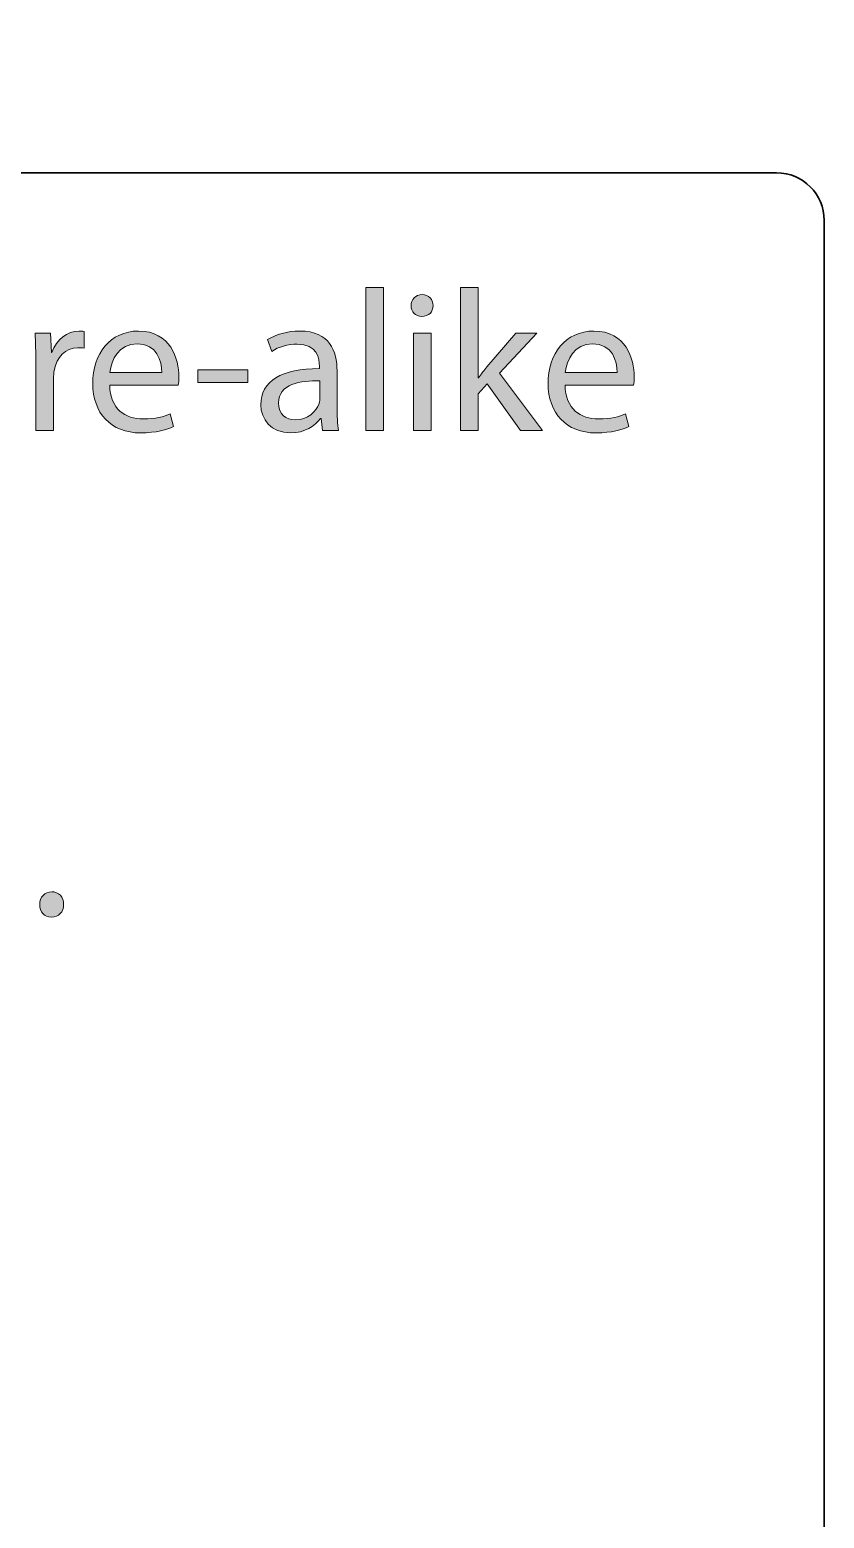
# Model space of a CAD drawing. Header units: inches. Extents: x 51 to 229, y 44 to 173.
# Drawn here: x 121.91 to 138.58, y 108.24 to 139.47 of the extents above; entities that cross this region are included whole.
import ezdxf

# ---------------------------------------------------------------- set-up
doc = ezdxf.new("R2010")
doc.units = ezdxf.units.IN
doc.header["$MEASUREMENT"] = 0
doc.layers.add('Artwork', color=7, linetype='Continuous')

# ---------------------------------------------------------------- blocks, each defined once
blk = doc.blocks.new('block 7')
at = {"layer": 'Artwork', "true_color": 0xed1c24}
h = blk.add_hatch(color=240, dxfattribs=at)
h.dxf.hatch_style = 2
h.paths.add_polyline_path([(128.961, 134.061), (129.334, 134.061), (129.334, 131.057), (128.961, 131.057)])
h = blk.add_hatch(color=240, dxfattribs=at)
h.dxf.hatch_style = 2
edge = h.paths.add_edge_path()
edge.add_spline(control_points=[(131.319, 132.165), (131.319, 132.165), (131.328, 132.165), (131.328, 132.165), (131.379, 132.237), (131.446, 132.326), (131.505, 132.398), (131.505, 132.398), (132.11, 133.105), (132.11, 133.105), (132.11, 133.105), (132.555, 133.105), (132.555, 133.105), (132.555, 133.105), (131.768, 132.263), (131.768, 132.263), (131.768, 132.263), (132.669, 131.057), (132.669, 131.057), (132.669, 131.057), (132.212, 131.057), (132.212, 131.057), (132.212, 131.057), (131.51, 132.038), (131.51, 132.038), (131.51, 132.038), (131.319, 131.827), (131.319, 131.827), (131.319, 131.827), (131.319, 131.057), (131.319, 131.057), (131.319, 131.057), (130.951, 131.057), (130.951, 131.057), (130.951, 131.057), (130.951, 134.061), (130.951, 134.061), (130.951, 134.061), (131.319, 134.061), (131.319, 134.061), (131.319, 134.061), (131.319, 132.165), (131.319, 132.165)], knot_values=[0, 0, 0, 0, 1, 1, 1, 2, 2, 2, 3, 3, 3, 4, 4, 4, 5, 5, 5, 6, 6, 6, 7, 7, 7, 8, 8, 8, 9, 9, 9, 10, 10, 10, 11, 11, 11, 12, 12, 12, 13, 13, 13, 14, 14, 14, 14], degree=3, periodic=1)
h = blk.add_hatch(color=240, dxfattribs=at)
h.dxf.hatch_style = 2
edge = h.paths.add_edge_path()
edge.add_spline(control_points=[(130.375, 133.68), (130.375, 133.553), (130.286, 133.452), (130.138, 133.452), (130.003, 133.452), (129.914, 133.553), (129.914, 133.68), (129.914, 133.807), (130.007, 133.913), (130.147, 133.913), (130.282, 133.913), (130.375, 133.811), (130.375, 133.68)], knot_values=[0, 0, 0, 0, 1, 1, 1, 2, 2, 2, 3, 3, 3, 4, 4, 4, 4], degree=3, periodic=1)
h.paths.add_polyline_path([(129.961, 131.057), (129.961, 133.105), (130.333, 133.105), (130.333, 131.057)])
h = blk.add_hatch(color=240, dxfattribs=at)
h.dxf.hatch_style = 2
edge = h.paths.add_edge_path()
edge.add_spline(control_points=[(122.04, 132.466), (122.04, 132.707), (122.036, 132.914), (122.023, 133.105), (122.023, 133.105), (122.349, 133.105), (122.349, 133.105), (122.349, 133.105), (122.366, 132.699), (122.366, 132.699), (122.366, 132.699), (122.379, 132.699), (122.379, 132.699), (122.472, 132.974), (122.7, 133.147), (122.95, 133.147), (122.988, 133.147), (123.017, 133.143), (123.051, 133.139), (123.051, 133.139), (123.051, 132.787), (123.051, 132.787), (123.013, 132.796), (122.975, 132.796), (122.924, 132.796), (122.662, 132.796), (122.476, 132.601), (122.425, 132.322), (122.417, 132.271), (122.413, 132.208), (122.413, 132.149), (122.413, 132.149), (122.413, 131.057), (122.413, 131.057), (122.413, 131.057), (122.04, 131.057), (122.04, 131.057), (122.04, 131.057), (122.04, 132.466), (122.04, 132.466)], knot_values=[0, 0, 0, 0, 1, 1, 1, 2, 2, 2, 3, 3, 3, 4, 4, 4, 5, 5, 5, 6, 6, 6, 7, 7, 7, 8, 8, 8, 9, 9, 9, 10, 10, 10, 11, 11, 11, 12, 12, 12, 13, 13, 13, 13], degree=3, periodic=1)
h = blk.add_hatch(color=240, dxfattribs=at)
h.dxf.hatch_style = 2
edge = h.paths.add_edge_path()
edge.add_spline(control_points=[(123.59, 132.013), (123.598, 131.51), (123.915, 131.302), (124.292, 131.302), (124.558, 131.302), (124.723, 131.349), (124.859, 131.408), (124.859, 131.408), (124.926, 131.142), (124.926, 131.142), (124.795, 131.082), (124.567, 131.01), (124.241, 131.01), (123.611, 131.01), (123.234, 131.429), (123.234, 132.047), (123.234, 132.665), (123.598, 133.147), (124.194, 133.147), (124.867, 133.147), (125.041, 132.563), (125.041, 132.187), (125.041, 132.11), (125.036, 132.056), (125.028, 132.013), (125.028, 132.013), (123.59, 132.013), (123.59, 132.013)], knot_values=[0, 0, 0, 0, 1, 1, 1, 2, 2, 2, 3, 3, 3, 4, 4, 4, 5, 5, 5, 6, 6, 6, 7, 7, 7, 8, 8, 8, 9, 9, 9, 9], degree=3, periodic=1)
edge = h.paths.add_edge_path()
edge.add_spline(control_points=[(124.681, 132.28), (124.685, 132.512), (124.584, 132.88), (124.165, 132.88), (123.784, 132.88), (123.623, 132.538), (123.594, 132.28), (123.594, 132.28), (124.681, 132.28), (124.681, 132.28)], knot_values=[0, 0, 0, 0, 1, 1, 1, 2, 2, 2, 3, 3, 3, 3], degree=3, periodic=1)
h = blk.add_hatch(color=240, dxfattribs=at)
h.dxf.hatch_style = 2
edge = h.paths.add_edge_path()
edge.add_spline(control_points=[(128.36, 131.548), (128.36, 131.37), (128.368, 131.197), (128.389, 131.057), (128.389, 131.057), (128.055, 131.057), (128.055, 131.057), (128.055, 131.057), (128.025, 131.315), (128.025, 131.315), (128.025, 131.315), (128.013, 131.315), (128.013, 131.315), (127.898, 131.154), (127.679, 131.01), (127.387, 131.01), (126.972, 131.01), (126.76, 131.302), (126.76, 131.599), (126.76, 132.094), (127.2, 132.364), (127.991, 132.36), (127.991, 132.36), (127.991, 132.402), (127.991, 132.402), (127.991, 132.567), (127.945, 132.876), (127.526, 132.872), (127.332, 132.872), (127.133, 132.817), (126.989, 132.72), (126.989, 132.72), (126.904, 132.969), (126.904, 132.969), (127.073, 133.075), (127.323, 133.147), (127.581, 133.147), (128.207, 133.147), (128.36, 132.72), (128.36, 132.314), (128.36, 132.314), (128.36, 131.548), (128.36, 131.548)], knot_values=[0, 0, 0, 0, 1, 1, 1, 2, 2, 2, 3, 3, 3, 4, 4, 4, 5, 5, 5, 6, 6, 6, 7, 7, 7, 8, 8, 8, 9, 9, 9, 10, 10, 10, 11, 11, 11, 12, 12, 12, 13, 13, 13, 14, 14, 14, 14], degree=3, periodic=1)
edge = h.paths.add_edge_path()
edge.add_spline(control_points=[(128, 132.102), (127.594, 132.11), (127.133, 132.038), (127.133, 131.641), (127.133, 131.395), (127.294, 131.285), (127.48, 131.285), (127.75, 131.285), (127.924, 131.455), (127.983, 131.628), (127.996, 131.671), (128, 131.713), (128, 131.747), (128, 131.747), (128, 132.102), (128, 132.102)], knot_values=[0, 0, 0, 0, 1, 1, 1, 2, 2, 2, 3, 3, 3, 4, 4, 4, 5, 5, 5, 5], degree=3, periodic=1)
h = blk.add_hatch(color=240, dxfattribs=at)
h.dxf.hatch_style = 2
edge = h.paths.add_edge_path()
edge.add_spline(control_points=[(133.144, 132.013), (133.152, 131.51), (133.47, 131.302), (133.846, 131.302), (134.113, 131.302), (134.278, 131.349), (134.413, 131.408), (134.413, 131.408), (134.481, 131.142), (134.481, 131.142), (134.35, 131.082), (134.121, 131.01), (133.795, 131.01), (133.165, 131.01), (132.788, 131.429), (132.788, 132.047), (132.788, 132.665), (133.152, 133.147), (133.749, 133.147), (134.422, 133.147), (134.595, 132.563), (134.595, 132.187), (134.595, 132.11), (134.591, 132.056), (134.582, 132.013), (134.582, 132.013), (133.144, 132.013), (133.144, 132.013)], knot_values=[0, 0, 0, 0, 1, 1, 1, 2, 2, 2, 3, 3, 3, 4, 4, 4, 5, 5, 5, 6, 6, 6, 7, 7, 7, 8, 8, 8, 9, 9, 9, 9], degree=3, periodic=1)
edge = h.paths.add_edge_path()
edge.add_spline(control_points=[(134.236, 132.28), (134.24, 132.512), (134.138, 132.88), (133.719, 132.88), (133.339, 132.88), (133.178, 132.538), (133.148, 132.28), (133.148, 132.28), (134.236, 132.28), (134.236, 132.28)], knot_values=[0, 0, 0, 0, 1, 1, 1, 2, 2, 2, 3, 3, 3, 3], degree=3, periodic=1)
h = blk.add_hatch(color=240, dxfattribs=at)
h.dxf.hatch_style = 2
h.paths.add_polyline_path([(126.485, 132.335), (126.485, 132.064), (125.44, 132.064), (125.44, 132.335)])
h = blk.add_hatch(color=240, dxfattribs=at)
h.dxf.hatch_style = 2
edge = h.paths.add_edge_path()
edge.add_spline(control_points=[(122.121, 121.117), (122.121, 121.269), (122.226, 121.384), (122.375, 121.384), (122.523, 121.384), (122.624, 121.274), (122.624, 121.117), (122.624, 120.965), (122.523, 120.851), (122.366, 120.851), (122.222, 120.851), (122.121, 120.965), (122.121, 121.117)], knot_values=[0, 0, 0, 0, 1, 1, 1, 2, 2, 2, 3, 3, 3, 4, 4, 4, 4], degree=3, periodic=1)
at = {"layer": 'Artwork', "lineweight": 0}
for points in [[(128.961, 134.061), (129.334, 134.061), (129.334, 131.057), (128.961, 131.057), (128.961, 134.061)], [(129.961, 131.057), (129.961, 133.105), (130.333, 133.105), (130.333, 131.057), (129.961, 131.057)], [(126.485, 132.335), (126.485, 132.064), (125.44, 132.064), (125.44, 132.335), (126.485, 132.335)]]:
    blk.add_lwpolyline(points, dxfattribs=at)
for points, knots in [([(131.319, 132.165), (131.319, 132.165), (131.328, 132.165), (131.328, 132.165), (131.379, 132.237), (131.446, 132.326), (131.505, 132.398), (131.505, 132.398), (132.11, 133.105), (132.11, 133.105), (132.11, 133.105), (132.555, 133.105), (132.555, 133.105), (132.555, 133.105), (131.768, 132.263), (131.768, 132.263), (131.768, 132.263), (132.669, 131.057), (132.669, 131.057), (132.669, 131.057), (132.212, 131.057), (132.212, 131.057), (132.212, 131.057), (131.51, 132.038), (131.51, 132.038), (131.51, 132.038), (131.319, 131.827), (131.319, 131.827), (131.319, 131.827), (131.319, 131.057), (131.319, 131.057), (131.319, 131.057), (130.951, 131.057), (130.951, 131.057), (130.951, 131.057), (130.951, 134.061), (130.951, 134.061), (130.951, 134.061), (131.319, 134.061), (131.319, 134.061), (131.319, 134.061), (131.319, 132.165), (131.319, 132.165)], [0, 0, 0, 0, 1, 1, 1, 2, 2, 2, 3, 3, 3, 4, 4, 4, 5, 5, 5, 6, 6, 6, 7, 7, 7, 8, 8, 8, 9, 9, 9, 10, 10, 10, 11, 11, 11, 12, 12, 12, 13, 13, 13, 14, 14, 14, 14]), ([(130.375, 133.68), (130.375, 133.553), (130.286, 133.452), (130.138, 133.452), (130.003, 133.452), (129.914, 133.553), (129.914, 133.68), (129.914, 133.807), (130.007, 133.913), (130.147, 133.913), (130.282, 133.913), (130.375, 133.811), (130.375, 133.68)], [0, 0, 0, 0, 1, 1, 1, 2, 2, 2, 3, 3, 3, 4, 4, 4, 4]), ([(122.04, 132.466), (122.04, 132.707), (122.036, 132.914), (122.023, 133.105), (122.023, 133.105), (122.349, 133.105), (122.349, 133.105), (122.349, 133.105), (122.366, 132.699), (122.366, 132.699), (122.366, 132.699), (122.379, 132.699), (122.379, 132.699), (122.472, 132.974), (122.7, 133.147), (122.95, 133.147), (122.988, 133.147), (123.017, 133.143), (123.051, 133.139), (123.051, 133.139), (123.051, 132.787), (123.051, 132.787), (123.013, 132.796), (122.975, 132.796), (122.924, 132.796), (122.662, 132.796), (122.476, 132.601), (122.425, 132.322), (122.417, 132.271), (122.413, 132.208), (122.413, 132.149), (122.413, 132.149), (122.413, 131.057), (122.413, 131.057), (122.413, 131.057), (122.04, 131.057), (122.04, 131.057), (122.04, 131.057), (122.04, 132.466), (122.04, 132.466)], [0, 0, 0, 0, 1, 1, 1, 2, 2, 2, 3, 3, 3, 4, 4, 4, 5, 5, 5, 6, 6, 6, 7, 7, 7, 8, 8, 8, 9, 9, 9, 10, 10, 10, 11, 11, 11, 12, 12, 12, 13, 13, 13, 13]), ([(123.59, 132.013), (123.598, 131.51), (123.915, 131.302), (124.292, 131.302), (124.558, 131.302), (124.723, 131.349), (124.859, 131.408), (124.859, 131.408), (124.926, 131.142), (124.926, 131.142), (124.795, 131.082), (124.567, 131.01), (124.241, 131.01), (123.611, 131.01), (123.234, 131.429), (123.234, 132.047), (123.234, 132.665), (123.598, 133.147), (124.194, 133.147), (124.867, 133.147), (125.041, 132.563), (125.041, 132.187), (125.041, 132.11), (125.036, 132.056), (125.028, 132.013), (125.028, 132.013), (123.59, 132.013), (123.59, 132.013)], [0, 0, 0, 0, 1, 1, 1, 2, 2, 2, 3, 3, 3, 4, 4, 4, 5, 5, 5, 6, 6, 6, 7, 7, 7, 8, 8, 8, 9, 9, 9, 9]), ([(128.36, 131.548), (128.36, 131.37), (128.368, 131.197), (128.389, 131.057), (128.389, 131.057), (128.055, 131.057), (128.055, 131.057), (128.055, 131.057), (128.025, 131.315), (128.025, 131.315), (128.025, 131.315), (128.013, 131.315), (128.013, 131.315), (127.898, 131.154), (127.679, 131.01), (127.387, 131.01), (126.972, 131.01), (126.76, 131.302), (126.76, 131.599), (126.76, 132.094), (127.2, 132.364), (127.991, 132.36), (127.991, 132.36), (127.991, 132.402), (127.991, 132.402), (127.991, 132.567), (127.945, 132.876), (127.526, 132.872), (127.332, 132.872), (127.133, 132.817), (126.989, 132.72), (126.989, 132.72), (126.904, 132.969), (126.904, 132.969), (127.073, 133.075), (127.323, 133.147), (127.581, 133.147), (128.207, 133.147), (128.36, 132.72), (128.36, 132.314), (128.36, 132.314), (128.36, 131.548), (128.36, 131.548)], [0, 0, 0, 0, 1, 1, 1, 2, 2, 2, 3, 3, 3, 4, 4, 4, 5, 5, 5, 6, 6, 6, 7, 7, 7, 8, 8, 8, 9, 9, 9, 10, 10, 10, 11, 11, 11, 12, 12, 12, 13, 13, 13, 14, 14, 14, 14]), ([(133.144, 132.013), (133.152, 131.51), (133.47, 131.302), (133.846, 131.302), (134.113, 131.302), (134.278, 131.349), (134.413, 131.408), (134.413, 131.408), (134.481, 131.142), (134.481, 131.142), (134.35, 131.082), (134.121, 131.01), (133.795, 131.01), (133.165, 131.01), (132.788, 131.429), (132.788, 132.047), (132.788, 132.665), (133.152, 133.147), (133.749, 133.147), (134.422, 133.147), (134.595, 132.563), (134.595, 132.187), (134.595, 132.11), (134.591, 132.056), (134.582, 132.013), (134.582, 132.013), (133.144, 132.013), (133.144, 132.013)], [0, 0, 0, 0, 1, 1, 1, 2, 2, 2, 3, 3, 3, 4, 4, 4, 5, 5, 5, 6, 6, 6, 7, 7, 7, 8, 8, 8, 9, 9, 9, 9]), ([(124.681, 132.28), (124.685, 132.512), (124.584, 132.88), (124.165, 132.88), (123.784, 132.88), (123.623, 132.538), (123.594, 132.28), (123.594, 132.28), (124.681, 132.28), (124.681, 132.28)], [0, 0, 0, 0, 1, 1, 1, 2, 2, 2, 3, 3, 3, 3]), ([(134.236, 132.28), (134.24, 132.512), (134.138, 132.88), (133.719, 132.88), (133.339, 132.88), (133.178, 132.538), (133.148, 132.28), (133.148, 132.28), (134.236, 132.28), (134.236, 132.28)], [0, 0, 0, 0, 1, 1, 1, 2, 2, 2, 3, 3, 3, 3]), ([(128, 132.102), (127.594, 132.11), (127.133, 132.038), (127.133, 131.641), (127.133, 131.395), (127.294, 131.285), (127.48, 131.285), (127.75, 131.285), (127.924, 131.455), (127.983, 131.628), (127.996, 131.671), (128, 131.713), (128, 131.747), (128, 131.747), (128, 132.102), (128, 132.102)], [0, 0, 0, 0, 1, 1, 1, 2, 2, 2, 3, 3, 3, 4, 4, 4, 5, 5, 5, 5]), ([(122.121, 121.117), (122.121, 121.269), (122.226, 121.384), (122.375, 121.384), (122.523, 121.384), (122.624, 121.274), (122.624, 121.117), (122.624, 120.965), (122.523, 120.851), (122.366, 120.851), (122.222, 120.851), (122.121, 120.965), (122.121, 121.117)], [0, 0, 0, 0, 1, 1, 1, 2, 2, 2, 3, 3, 3, 4, 4, 4, 4])]:
    blk.add_open_spline(points, degree=3, knots=knots, dxfattribs=at)

msp = doc.modelspace()

# ---------------------------------------------------------------- linework, layer by layer
at = {"layer": 'Artwork', "color": 179, "lineweight": 35, "true_color": 0x231f20}
msp.add_open_spline([(138.582, 80.967), (138.582, 80.415), (138.134, 79.968), (137.582, 79.968), (137.582, 79.968), (118.332, 79.968), (118.332, 79.968), (118.332, 79.968), (118.332, 77.968), (118.332, 77.968), (118.332, 77.416), (117.884, 76.968), (117.332, 76.968), (117.332, 76.968), (107.332, 76.968), (107.332, 76.968), (106.78, 76.968), (106.332, 77.416), (106.332, 77.968), (106.332, 77.968), (106.332, 79.968), (106.332, 79.968), (106.332, 79.968), (82.833, 79.968), (82.833, 79.968), (82.833, 79.968), (82.833, 77.968), (82.833, 77.968), (82.833, 77.416), (82.385, 76.968), (81.833, 76.968), (81.833, 76.968), (71.833, 76.968), (71.833, 76.968), (71.281, 76.968), (70.833, 77.416), (70.833, 77.968), (70.833, 77.968), (70.833, 79.968), (70.833, 79.968), (70.833, 79.968), (51.583, 79.968), (51.583, 79.968), (51.03, 79.968), (50.583, 80.415), (50.583, 80.967), (50.583, 80.967), (50.583, 135.467), (50.583, 135.467), (50.583, 136.019), (51.03, 136.467), (51.583, 136.467), (51.583, 136.467), (70.833, 136.467), (70.833, 136.467), (70.833, 136.467), (70.833, 138.467), (70.833, 138.467), (70.833, 139.019), (71.281, 139.467), (71.833, 139.467), (71.833, 139.467), (81.833, 139.467), (81.833, 139.467), (82.385, 139.467), (82.833, 139.019), (82.833, 138.467), (82.833, 138.467), (82.833, 136.467), (82.833, 136.467), (82.833, 136.467), (106.332, 136.467), (106.332, 136.467), (106.332, 136.467), (106.332, 138.467), (106.332, 138.467), (106.332, 139.019), (106.78, 139.467), (107.332, 139.467), (107.332, 139.467), (117.332, 139.467), (117.332, 139.467), (117.884, 139.467), (118.332, 139.019), (118.332, 138.467), (118.332, 138.467), (118.332, 136.467), (118.332, 136.467), (118.332, 136.467), (137.582, 136.467), (137.582, 136.467), (138.134, 136.467), (138.582, 136.019), (138.582, 135.467), (138.582, 135.467), (138.582, 80.967), (138.582, 80.967)], degree=3, knots=[0, 0, 0, 0, 1, 1, 1, 2, 2, 2, 3, 3, 3, 4, 4, 4, 5, 5, 5, 6, 6, 6, 7, 7, 7, 8, 8, 8, 9, 9, 9, 10, 10, 10, 11, 11, 11, 12, 12, 12, 13, 13, 13, 14, 14, 14, 15, 15, 15, 16, 16, 16, 17, 17, 17, 18, 18, 18, 19, 19, 19, 20, 20, 20, 21, 21, 21, 22, 22, 22, 23, 23, 23, 24, 24, 24, 25, 25, 25, 26, 26, 26, 27, 27, 27, 28, 28, 28, 29, 29, 29, 30, 30, 30, 31, 31, 31, 32, 32, 32, 32], dxfattribs=at)

# ---------------------------------------------------------------- block references
at = {"layer": 'Artwork'}
msp.add_blockref('block 7', (0, 0), dxfattribs=at)

doc.saveas('drawing.dxf')
